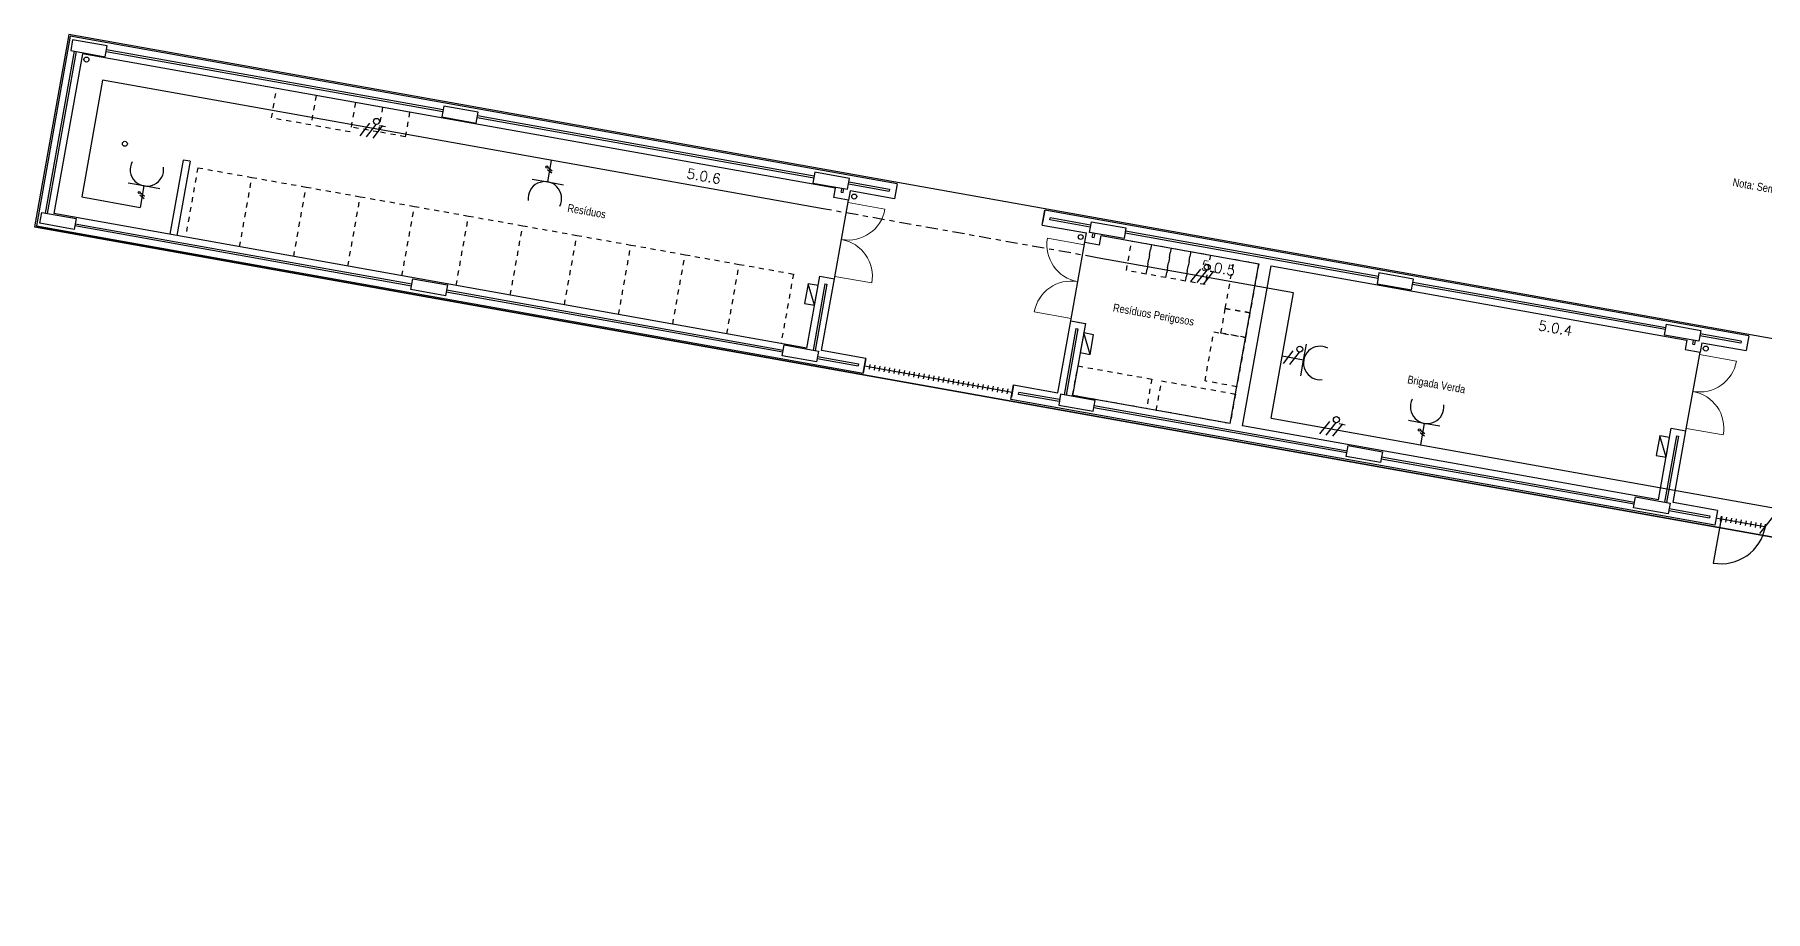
# Model space of a CAD drawing. Header units: millimetres. Extents: x -90987.3 to -90907, y -106440.4 to -106422.8.
# Drawn here: x -90987.3 to -90952.68, y -106440.37 to -106422.82 of the extents above; entities that cross this region are included whole.
import ezdxf

# ---------------------------------------------------------------- set-up
doc = ezdxf.new("R2010")
doc.units = ezdxf.units.MM
doc.header["$MEASUREMENT"] = 0
doc.linetypes.add('ACAD_ISO10W100', pattern=[18, 12, -3, 0, -3])
doc.linetypes.add('DOT', pattern=[0.25, 0, -0.25])
doc.layers.add('0-CIVIL', color=8, linetype='Continuous', lineweight=0)
doc.layers.add('LEGENDA', color=7, linetype='Continuous', lineweight=0)
doc.layers.add('Desenho base', color=7, linetype='Continuous')
doc.layers.add('Tomadas', color=1, linetype='Continuous')
doc.styles.add('Legenda cotas', font='ARIALN.TTF', dxfattribs={"height": 0.16})
doc.styles.get("Standard").update_dxf_attribs({"font": 'simplex.shx'})

# ---------------------------------------------------------------- blocks, each defined once
blk = doc.blocks.new('P90')
at = {"layer": '0-CIVIL'}
blk.add_line((0, 0), (0, 0.9), dxfattribs=at)
blk.add_arc((0, 0), 0.9, 0.0201, 89.9983, dxfattribs=at)

msp = doc.modelspace()

# ---------------------------------------------------------------- linework, layer by layer
at = {"layer": 'Desenho base'}
for p, q in [((-90986.609, -106422.824), (-90987.297, -106426.673)), ((-90933.49, -106432.311), (-90986.609, -106422.824)), ((-90986.506, -106423.157), (-90987.085, -106426.396)), ((-90986.467, -106423.164), (-90987.045, -106426.403)), ((-90986.342, -106423.207), (-90986.914, -106426.406)), ((-90971.281, -106425.897), (-90986.342, -106423.207)), ((-90985.867, -106423.159), (-90979.133, -106424.362)), ((-90985.86, -106423.12), (-90979.126, -106424.323)), ((-90978.444, -106424.485), (-90971.711, -106425.688)), ((-90978.437, -106424.446), (-90971.704, -106425.648)), ((-90984.187, -106425.359), (-90984.453, -106426.845)), ((-90971.314, -106426.084), (-90971.281, -106425.897)), ((-90971.163, -106425.979), (-90971.149, -106425.9)), ((-90971.163, -106425.979), (-90971.124, -106425.986)), ((-90971.124, -106425.986), (-90971.11, -106425.907)), ((-90971.021, -106425.811), (-90970.204, -106425.957)), ((-90971.014, -106425.771), (-90970.197, -106425.917)), ((-90970.197, -106425.917), (-90970.204, -106425.957)), ((-90971.019, -106426.136), (-90971.314, -106426.084)), ((-90987.297, -106426.673), (-90934.177, -106436.16)), ((-90910.597, -106440.372), (-90987.297, -106426.673)), ((-90971.852, -106429.096), (-90986.914, -106426.406)), ((-90979.757, -106427.857), (-90986.491, -106426.654)), ((-90979.75, -106427.817), (-90986.484, -106426.615)), ((-90967.146, -106426.635), (-90967.093, -106426.34)), ((-90967.146, -106426.635), (-90966.26, -106426.793)), ((-90967.093, -106426.34), (-90967.137, -106426.586)), ((-90953.016, -106428.854), (-90967.093, -106426.34)), ((-90966.995, -106426.53), (-90966.988, -106426.491)), ((-90966.183, -106426.675), (-90966.995, -106426.53)), ((-90966.176, -106426.636), (-90966.988, -106426.491)), ((-90966.293, -106426.98), (-90966.26, -106426.793)), ((-90966.143, -106426.875), (-90966.129, -106426.796)), ((-90966.103, -106426.882), (-90966.089, -106426.803)), ((-90965.998, -106427.033), (-90965.965, -106426.846)), ((-90965.965, -106426.846), (-90962.815, -106427.409)), ((-90960.429, -106427.703), (-90965.489, -106426.799)), ((-90960.422, -106427.663), (-90965.482, -106426.76)), ((-90963.386, -106430.608), (-90962.815, -106427.409)), ((-90963.14, -106430.652), (-90962.568, -106427.453)), ((-90962.568, -106427.453), (-90954.25, -106428.938)), ((-90972.335, -106429.182), (-90979.068, -106427.98)), ((-90972.328, -106429.143), (-90979.061, -106427.94)), ((-90971.49, -106427.81), (-90971.728, -106429.139)), ((-90971.451, -106427.817), (-90971.688, -106429.146)), ((-90971.49, -106427.81), (-90971.451, -106427.817)), ((-90954.68, -106428.729), (-90959.74, -106427.826)), ((-90954.673, -106428.69), (-90959.733, -106427.786)), ((-90966.47, -106428.706), (-90966.707, -106430.035)), ((-90966.43, -106428.713), (-90966.668, -106430.042)), ((-90954.133, -106429.02), (-90954.119, -106428.941)), ((-90954.133, -106429.02), (-90954.093, -106429.027)), ((-90954.093, -106429.027), (-90954.079, -106428.949)), ((-90953.174, -106428.998), (-90953.991, -106428.853)), ((-90953.955, -106428.991), (-90953.988, -106429.178)), ((-90953.167, -106428.959), (-90953.984, -106428.813)), ((-90953.955, -106428.991), (-90953.069, -106429.149)), ((-90953.167, -106428.959), (-90953.174, -106428.998)), ((-90953.016, -106428.854), (-90953.069, -106429.149)), ((-90971.646, -106429.306), (-90970.829, -106429.451)), ((-90971.639, -106429.266), (-90970.822, -106429.412)), ((-90970.822, -106429.412), (-90970.829, -106429.451)), ((-90967.77, -106430.13), (-90967.717, -106429.834)), ((-90953.693, -106432.644), (-90967.77, -106430.13)), ((-90967.717, -106429.834), (-90967.761, -106430.081)), ((-90967.619, -106430.025), (-90967.612, -106429.985)), ((-90966.807, -106430.17), (-90967.619, -106430.025)), ((-90966.8, -106430.13), (-90967.612, -106429.985)), ((-90963.386, -106430.608), (-90966.536, -106430.045)), ((-90961.053, -106431.197), (-90966.113, -106430.294)), ((-90961.046, -106431.158), (-90966.106, -106430.254)), ((-90954.822, -106432.138), (-90963.14, -106430.652)), ((-90954.46, -106430.851), (-90954.697, -106432.18)), ((-90954.42, -106430.858), (-90954.658, -106432.187)), ((-90954.46, -106430.851), (-90954.42, -106430.858)), ((-90955.304, -106432.224), (-90960.364, -106431.32)), ((-90955.297, -106432.185), (-90960.357, -106431.281)), ((-90954.615, -106432.347), (-90953.798, -106432.493)), ((-90954.608, -106432.308), (-90953.791, -106432.454)), ((-90953.791, -106432.454), (-90953.798, -106432.493))]:
    msp.add_line(p, q, dxfattribs=at)
at = {"layer": 'Desenho base', "linetype": 'DOT', "ltscale": 0.3}
for p, q in [((-90982.559, -106424.492), (-90982.454, -106423.901)), ((-90981.666, -106424.042), (-90981.772, -106424.632)), ((-90980.879, -106424.182), (-90980.984, -106424.773)), ((-90981.772, -106424.632), (-90982.559, -106424.492)), ((-90980.337, -106424.279), (-90980.425, -106424.771)), ((-90979.796, -106424.376), (-90979.884, -106424.868)), ((-90980.984, -106424.773), (-90981.772, -106424.632)), ((-90980.425, -106424.771), (-90980.967, -106424.675)), ((-90979.884, -106424.868), (-90980.425, -106424.771)), ((-90984.032, -106425.488), (-90984.28, -106426.876)), ((-90984.032, -106425.488), (-90982.95, -106425.682)), ((-90983.197, -106427.07), (-90982.95, -106425.682)), ((-90982.95, -106425.682), (-90981.867, -106425.875)), ((-90982.115, -106427.263), (-90981.867, -106425.875)), ((-90981.867, -106425.875), (-90980.784, -106426.068)), ((-90981.032, -106427.456), (-90980.784, -106426.068)), ((-90980.784, -106426.068), (-90979.701, -106426.262)), ((-90979.949, -106427.65), (-90979.701, -106426.262)), ((-90979.701, -106426.262), (-90978.618, -106426.455)), ((-90978.866, -106427.843), (-90978.618, -106426.455)), ((-90978.618, -106426.455), (-90977.535, -106426.649)), ((-90977.783, -106428.037), (-90977.535, -106426.649)), ((-90977.535, -106426.649), (-90976.452, -106426.842)), ((-90976.7, -106428.23), (-90976.452, -106426.842)), ((-90976.452, -106426.842), (-90975.37, -106427.035)), ((-90975.617, -106428.423), (-90975.37, -106427.035)), ((-90975.37, -106427.035), (-90974.287, -106427.229)), ((-90974.535, -106428.617), (-90974.287, -106427.229)), ((-90974.287, -106427.229), (-90973.204, -106427.422)), ((-90973.452, -106428.81), (-90973.204, -106427.422)), ((-90973.204, -106427.422), (-90972.121, -106427.616)), ((-90972.121, -106427.616), (-90972.369, -106429.004))]:
    msp.add_line(p, q, dxfattribs=at)
at = {"layer": 'Desenho base', "linetype": 'Continuous'}
for p, q in [((-90970.985, -106425.949), (-90971.019, -106426.136)), ((-90970.047, -106425.812), (-90970.099, -106426.108)), ((-90970.047, -106425.812), (-90970.099, -106426.108)), ((-90970.671, -106429.307), (-90970.723, -106429.602)), ((-90953.64, -106432.349), (-90953.693, -106432.644))]:
    msp.add_line(p, q, dxfattribs=at)
for points in [[(-90970.047, -106425.812), (-90986.585, -106422.858), (-90987.262, -106426.648), (-90970.723, -106429.602), (-90970.671, -106429.307)], [(-90970.099, -106426.108), (-90970.985, -106425.949)], [(-90970.671, -106429.307), (-90971.557, -106429.149), (-90971.3, -106427.711)], [(-90953.64, -106432.349), (-90954.526, -106432.19), (-90954.27, -106430.753)]]:
    msp.add_lwpolyline(points, dxfattribs=at)
at = {"layer": 'Desenho base'}
for points in [[(-90985.847, -106423.051), (-90986.536, -106422.928), (-90986.575, -106423.145), (-90985.886, -106423.268)], [(-90978.425, -106424.377), (-90979.114, -106424.254), (-90979.152, -106424.47), (-90978.463, -106424.593)], [(-90971.002, -106425.703), (-90971.691, -106425.579), (-90971.73, -106425.796), (-90971.041, -106425.919)], [(-90986.503, -106426.723), (-90987.192, -106426.6), (-90987.153, -106426.383), (-90986.464, -106426.506)], [(-90966.159, -106426.568), (-90965.47, -106426.691), (-90965.508, -106426.907), (-90966.197, -106426.784)], [(-90979.081, -106428.049), (-90979.77, -106427.926), (-90979.731, -106427.709), (-90979.042, -106427.832)], [(-90959.721, -106427.717), (-90960.41, -106427.594), (-90960.448, -106427.811), (-90959.759, -106427.934)], [(-90971.699, -106428.24), (-90971.629, -106427.846), (-90971.826, -106427.811), (-90971.896, -106428.204)], [(-90954.01, -106428.961), (-90954.699, -106428.838), (-90954.661, -106428.621), (-90953.972, -106428.744)], [(-90971.658, -106429.374), (-90972.347, -106429.251), (-90972.308, -106429.035), (-90971.619, -106429.158)], [(-90966.186, -106429.224), (-90966.116, -106428.83), (-90966.313, -106428.795), (-90966.383, -106429.189)], [(-90966.815, -106430.239), (-90966.126, -106430.363), (-90966.087, -106430.146), (-90966.776, -106430.023)], [(-90960.376, -106431.389), (-90961.066, -106431.266), (-90961.027, -106431.05), (-90960.338, -106431.173)], [(-90954.669, -106431.281), (-90954.598, -106430.887), (-90954.795, -106430.852), (-90954.865, -106431.246)], [(-90954.627, -106432.416), (-90955.317, -106432.293), (-90955.278, -106432.077), (-90954.589, -106432.2)]]:
    msp.add_lwpolyline(points, close=True, dxfattribs=at)
for points in [[(-90984.325, -106425.334), (-90984.59, -106426.821)], [(-90984.187, -106425.359), (-90984.453, -106426.845)], [(-90984.187, -106425.359), (-90984.325, -106425.334)], [(-90971.3, -106427.711), (-90971.019, -106426.136)], [(-90966.575, -106428.555), (-90966.293, -106426.98)], [(-90966.293, -106426.98), (-90965.998, -106427.033)], [(-90966.143, -106426.875), (-90966.103, -106426.882)], [(-90971.852, -106429.096), (-90971.595, -106427.659), (-90971.3, -106427.711)], [(-90971.699, -106428.24), (-90971.826, -106427.811)], [(-90967.717, -106429.834), (-90966.831, -106429.993), (-90966.575, -106428.555)], [(-90966.575, -106428.555), (-90966.329, -106428.599)], [(-90966.575, -106428.555), (-90966.279, -106428.608), (-90966.536, -106430.045)], [(-90966.47, -106428.706), (-90966.43, -106428.713)], [(-90966.186, -106429.224), (-90966.313, -106428.795)], [(-90954.25, -106428.938), (-90954.284, -106429.125), (-90953.988, -106429.178)], [(-90970.59, -106429.423), (-90970.607, -106429.521)], [(-90970.491, -106429.441), (-90970.509, -106429.539)], [(-90954.27, -106430.753), (-90953.988, -106429.178)], [(-90970.697, -106429.455), (-90967.744, -106429.982)], [(-90970.393, -106429.458), (-90970.411, -106429.557)], [(-90970.295, -106429.476), (-90970.312, -106429.574)], [(-90970.196, -106429.493), (-90970.214, -106429.592)], [(-90970.098, -106429.511), (-90970.115, -106429.609)], [(-90969.999, -106429.528), (-90970.017, -106429.627)], [(-90969.901, -106429.546), (-90969.918, -106429.645)], [(-90969.802, -106429.564), (-90969.82, -106429.662)], [(-90969.704, -106429.581), (-90969.721, -106429.68)], [(-90969.605, -106429.599), (-90969.623, -106429.697)], [(-90969.507, -106429.616), (-90969.525, -106429.715)], [(-90969.409, -106429.634), (-90969.426, -106429.732)], [(-90969.31, -106429.652), (-90969.328, -106429.75)], [(-90969.212, -106429.669), (-90969.229, -106429.768)], [(-90969.113, -106429.687), (-90969.131, -106429.785)], [(-90969.015, -106429.704), (-90969.032, -106429.803)], [(-90968.916, -106429.722), (-90968.934, -106429.82)], [(-90968.818, -106429.739), (-90968.835, -106429.838)], [(-90968.719, -106429.757), (-90968.737, -106429.855)], [(-90968.621, -106429.775), (-90968.639, -106429.873)], [(-90968.523, -106429.792), (-90968.54, -106429.891)], [(-90968.424, -106429.81), (-90968.442, -106429.908)], [(-90968.326, -106429.827), (-90968.343, -106429.926)], [(-90968.227, -106429.845), (-90968.245, -106429.943)], [(-90968.129, -106429.863), (-90968.146, -106429.961)], [(-90968.03, -106429.88), (-90968.048, -106429.979)], [(-90967.932, -106429.898), (-90967.95, -106429.996)], [(-90967.833, -106429.915), (-90967.851, -106430.014)], [(-90954.822, -106432.138), (-90954.565, -106430.7), (-90954.27, -106430.753)], [(-90954.669, -106431.281), (-90954.795, -106430.852)], [(-90953.568, -106432.514), (-90953.726, -106433.4)], [(-90953.667, -106432.496), (-90953.578, -106432.512)], [(-90953.569, -106432.463), (-90953.587, -106432.561)], [(-90953.55, -106432.466), (-90953.567, -106432.565)], [(-90953.558, -106432.516), (-90952.692, -106432.67)], [(-90953.461, -106432.482), (-90953.479, -106432.581)], [(-90953.362, -106432.5), (-90953.38, -106432.598)], [(-90953.264, -106432.517), (-90953.282, -106432.616)], [(-90953.166, -106432.535), (-90953.183, -106432.633)], [(-90953.067, -106432.553), (-90953.085, -106432.651)], [(-90952.969, -106432.57), (-90952.986, -106432.669)], [(-90952.87, -106432.588), (-90952.888, -106432.686)], [(-90952.772, -106432.605), (-90952.789, -106432.704)], [(-90952.683, -106432.621), (-90952.701, -106432.72)]]:
    msp.add_lwpolyline(points, dxfattribs=at)
at = {"layer": 'Desenho base', "linetype": 'DOT', "ltscale": 0.3}
for points in [[(-90965.355, -106426.955), (-90964.961, -106427.025), (-90965.066, -106427.616), (-90965.46, -106427.546)], [(-90964.961, -106427.025), (-90964.567, -106427.096), (-90964.673, -106427.686), (-90965.066, -106427.616)], [(-90964.567, -106427.096), (-90964.173, -106427.166), (-90964.279, -106427.757), (-90964.673, -106427.686)], [(-90964.173, -106427.166), (-90963.78, -106427.236), (-90963.885, -106427.827), (-90964.279, -106427.757)], [(-90962.815, -106427.409), (-90962.99, -106428.393), (-90963.483, -106428.305), (-90963.307, -106427.321)], [(-90963.571, -106428.797), (-90963.483, -106428.305), (-90962.99, -106428.393), (-90963.078, -106428.885)], [(-90963.078, -106428.885), (-90963.254, -106429.87), (-90963.889, -106429.756), (-90963.713, -106428.772)], [(-90966.536, -106430.045), (-90966.431, -106429.455), (-90964.954, -106429.718), (-90965.06, -106430.309)], [(-90963.281, -106430.017), (-90963.386, -106430.608), (-90964.863, -106430.344), (-90964.757, -106429.754)]]:
    msp.add_lwpolyline(points, close=True, dxfattribs=at)
at = {"layer": 'Desenho base'}
for centre in [(-90986.261, -106423.323), (-90985.491, -106425.009), (-90970.904, -106426.065), (-90966.376, -106426.874), (-90953.874, -106429.107)]:
    msp.add_circle(centre, 0.05, dxfattribs=at)
msp.add_arc((-90953.568, -106432.514), 0.9, 259.8735, 349.8735, dxfattribs=at)
at = {"layer": 'Tomadas'}
for p, q in [((-90985.936, -106423.736), (-90986.354, -106426.072)), ((-90971.528, -106426.309), (-90985.936, -106423.736)), ((-90980.597, -106424.598), (-90980.795, -106424.847)), ((-90980.47, -106424.621), (-90980.668, -106424.87)), ((-90980.336, -106424.645), (-90980.534, -106424.894)), ((-90980.401, -106424.641), (-90980.281, -106424.662)), ((-90977.038, -106425.523), (-90976.951, -106425.593)), ((-90977.033, -106425.772), (-90976.956, -106425.343)), ((-90977.03, -106425.478), (-90976.943, -106425.548)), ((-90985.11, -106425.852), (-90985.425, -106425.796)), ((-90985.11, -106425.852), (-90985.186, -106426.281)), ((-90984.795, -106425.908), (-90985.11, -106425.852)), ((-90977.348, -106425.716), (-90977.033, -106425.772)), ((-90977.033, -106425.772), (-90976.718, -106425.828)), ((-90986.354, -106426.072), (-90985.186, -106426.281)), ((-90985.192, -106426.032), (-90985.104, -106426.101)), ((-90985.184, -106425.987), (-90985.096, -106426.057)), ((-90962.118, -106427.99), (-90966.044, -106427.289)), ((-90963.982, -106427.515), (-90964.18, -106427.764)), ((-90963.855, -106427.537), (-90964.053, -106427.786)), ((-90963.721, -106427.561), (-90963.919, -106427.81)), ((-90963.786, -106427.557), (-90963.666, -106427.579)), ((-90962.566, -106430.5), (-90962.118, -106427.99)), ((-90961.916, -106429.337), (-90961.86, -106429.022)), ((-90961.916, -106429.337), (-90962.345, -106429.26)), ((-90962.131, -106429.156), (-90962.329, -106429.405)), ((-90962.004, -106429.179), (-90962.202, -106429.428)), ((-90961.972, -106429.652), (-90961.916, -106429.337)), ((-90962.566, -106430.5), (-90953.494, -106432.121)), ((-90961.4, -106430.567), (-90961.598, -106430.816)), ((-90961.273, -106430.589), (-90961.471, -106430.838)), ((-90961.139, -106430.613), (-90961.337, -106430.862)), ((-90961.204, -106430.609), (-90961.084, -106430.631)), ((-90959.506, -106430.604), (-90959.821, -106430.548)), ((-90959.588, -106430.784), (-90959.5, -106430.854)), ((-90959.506, -106430.604), (-90959.582, -106431.033)), ((-90959.58, -106430.74), (-90959.492, -106430.809)), ((-90959.191, -106430.661), (-90959.506, -106430.604)), ((-90952.013, -106431.821), (-90952.8, -106432.809))]:
    msp.add_line(p, q, dxfattribs=at)
at = {"layer": 'Tomadas', "linetype": 'ACAD_ISO10W100', "ltscale": 0.02}
msp.add_line((-90966.044, -106427.289), (-90971.528, -106426.309), dxfattribs=at)
at = {"layer": 'Tomadas', "linetype": 'ByBlock', "ltscale": 0.2}
msp.add_line((-90953.494, -106432.121), (-90952.407, -106432.315), dxfattribs=at)
at = {"layer": 'Tomadas'}
for centre, radius in [((-90980.459, -106424.561), 0.0605), ((-90977.051, -106425.474), 0.0213), ((-90985.205, -106425.983), 0.0213), ((-90963.844, -106427.478), 0.0605), ((-90961.993, -106429.119), 0.0605), ((-90961.262, -106430.53), 0.0605), ((-90959.601, -106430.736), 0.0213)]:
    msp.add_circle(centre, radius, dxfattribs=at)
for centre, start, end in [((-90985.051, -106425.522), 152.4482, 7.2987), ((-90977.092, -106426.102), 332.4482, 187.2987), ((-90961.586, -106429.396), 62.4482, 277.2987), ((-90959.447, -106430.274), 152.4482, 7.2987)]:
    msp.add_arc(centre, 0.335, start, end, dxfattribs=at)

# ---------------------------------------------------------------- block references
at = {"layer": 'Desenho base'}
for p, xscale, yscale, zscale, rotation in [((-90971.027, -106426.186), 0.8328426906575211, 0.8328426906373352, 0.8328426906539204, 259.8734931190962), ((-90971.291, -106427.662), -0.832842690644222, 0.8328426906373352, 0.8328426906539204, 259.8734931128311), ((-90966.302, -106427.03), -0.8328426906339879, 0.8328426906082314, 0.8328426906169359, 79.8734931167731), ((-90966.566, -106428.506), 0.8328426906186365, 0.8328426906082314, 0.8328426906169359, 79.87349312268618), ((-90953.997, -106429.227), 0.8328426906002203, 0.8328426905791275, 0.8328426905845334, 259.8734931183921), ((-90954.261, -106430.704), -0.8328426905869212, 0.8328426905791275, 0.8328426905845334, 259.873493112127)]:
    msp.add_blockref('P90', p, dxfattribs=dict(at, xscale=xscale, yscale=yscale, zscale=zscale, rotation=rotation))

# ---------------------------------------------------------------- texts
at = {"layer": 'Desenho base', "color": 7, "style": 'Legenda cotas'}
for s, p in [('Resíduos', (-90976.65, -106426.367)), ('Resíduos Perigosos', (-90965.739, -106428.362)), ('Brigada Verda', (-90959.851, -106429.8))]:
    msp.add_text(s, height=0.16, rotation=349.8735, dxfattribs=at).set_placement(p)
at = {"layer": 'Desenho base', "linetype": 'Continuous', "char_height": 0.2, "width": 1, "attachment_point": 5, "rotation": 349.8735}
for s, insert in [('5.0.6', (-90973.913, -106425.657)), ('5.0.5', (-90963.624, -106427.495)), ('5.0.4', (-90956.881, -106428.699))]:
    msp.add_mtext(s, dxfattribs=dict(at, insert=insert))
at = {"layer": 'LEGENDA', "linetype": 'ACAD_ISO10W100', "style": 'Legenda cotas'}
msp.add_text('Nota: Sempre que haja uma transição de um cabo para outro, deve ser acompanhada do material necessário para tal.', height=0.16, rotation=349.8735, dxfattribs=at).set_placement((-90953.346, -106425.852))

doc.saveas('drawing.dxf')
